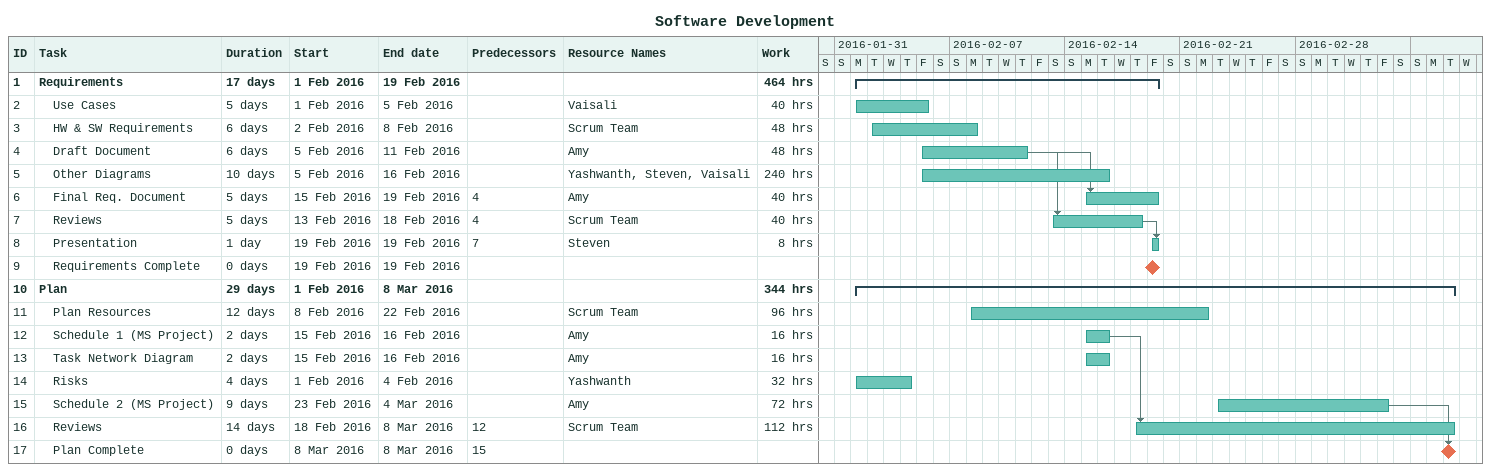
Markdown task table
Software Development

| ID | Level | Task | Duration | Start | Finish | Predecessors | Resources | Work (h) |
|---|---|---|---|---|---|---|---|---|
| 1 | 1 | **Requirements** | 17d | 2016-02-01 | 2016-02-19 |  |  | 464 |
| 2 | 2 | Use Cases | 5d | 2016-02-01 | 2016-02-05 |  | Vaisali | 40 |
| 3 | 2 | HW & SW Requirements | 6d | 2016-02-02 | 2016-02-08 |  | Scrum Team | 48 |
| 4 | 2 | Draft Document | 6d | 2016-02-05 | 2016-02-11 |  | Amy | 48 |
| 5 | 2 | Other Diagrams | 10d | 2016-02-05 | 2016-02-16 |  | Yashwanth, Steven, Vaisali | 240 |
| 6 | 2 | Final Req. Document | 5d | 2016-02-15 | 2016-02-19 | 4 | Amy | 40 |
| 7 | 2 | Reviews | 5d | 2016-02-13 | 2016-02-18 | 4 | Scrum Team | 40 |
| 8 | 2 | Presentation | 1d | 2016-02-19 | 2016-02-19 | 7 | Steven | 8 |
| 9 | 2 | Requirements Complete | 0d | 2016-02-19 | 2016-02-19 |  |  |  |
| 10 | 1 | **Plan** | 29d | 2016-02-01 | 2016-03-08 |  |  | 344 |
| 11 | 2 | Plan Resources | 12d | 2016-02-08 | 2016-02-22 |  | Scrum Team | 96 |
| 12 | 2 | Schedule 1 (MS Project) | 2d | 2016-02-15 | 2016-02-16 |  | Amy | 16 |
| 13 | 2 | Task Network Diagram | 2d | 2016-02-15 | 2016-02-16 |  | Amy | 16 |
| 14 | 2 | Risks | 4d | 2016-02-01 | 2016-02-04 |  | Yashwanth | 32 |
| 15 | 2 | Schedule 2 (MS Project) | 9d | 2016-02-23 | 2016-03-04 |  | Amy | 72 |
| 16 | 2 | Reviews | 14d | 2016-02-18 | 2016-03-08 | 12 | Scrum Team | 112 |
| 17 | 2 | Plan Complete | 0d | 2016-03-08 | 2016-03-08 | 15 |  |  |
